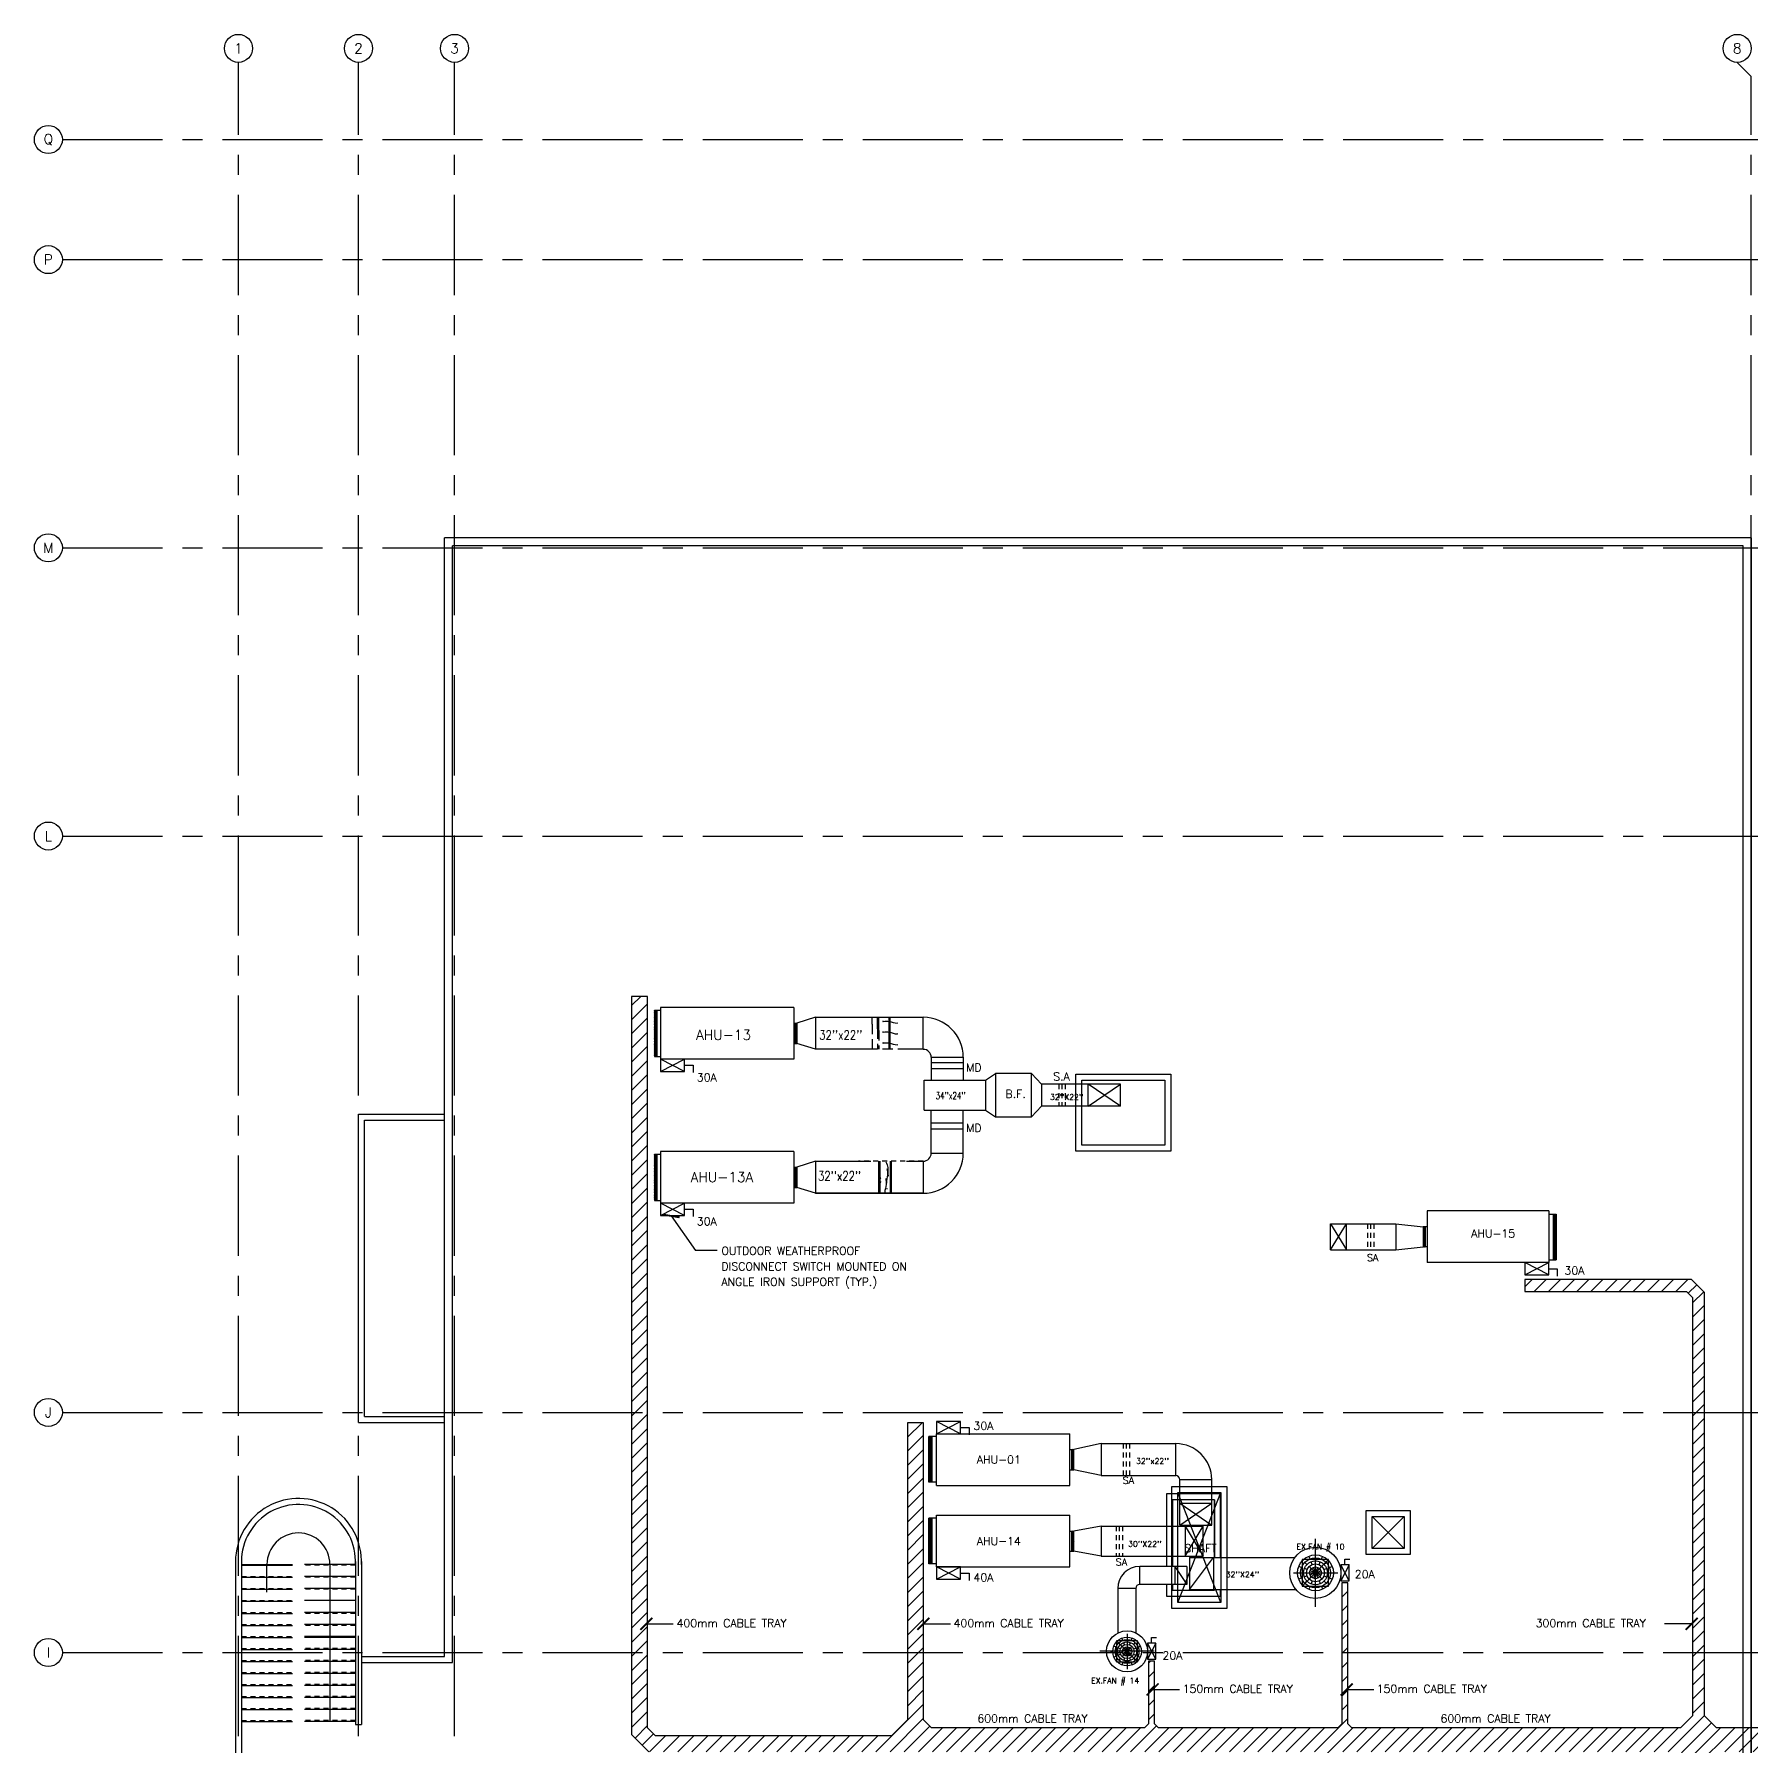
# Model space of a CAD drawing. Extents: x 88808.2 to 88901.9, y 39921.6 to 40000.1.
# Drawn here: x 88808.23 to 88851.14, y 39957.35 to 40000.13 of the extents above; entities that cross this region are included whole.
import ezdxf
from ezdxf.enums import TextEntityAlignment as Align

# ---------------------------------------------------------------- set-up
doc = ezdxf.new("R2010")
doc.units = 0
doc.header["$MEASUREMENT"] = 0
for name, pattern in [('CENTERX2', [4, 2.5, -0.5, 0.5, -0.5]), ('HIDDEN', [0.375, 0.25, -0.125]), ('HIDDEN2', [0.1875, 0.125, -0.0625])]:
    doc.linetypes.add(name, pattern=pattern)
doc.layers.get('0').update_dxf_attribs({"color": 9, "linetype": 'CONTINUOUS'})
for name, color, linetype in [('AX', 9, 'CONTINUOUS'), ('AX-CR', 7, 'CONTINUOUS'), ('AX-TXT', 6, 'CONTINUOUS'), ('AXES', 11, 'CENTERX2'), ('DOOR-NO', 11, 'CONTINUOUS'), ('DUCT', 11, 'CONTINUOUS'), ('E-HATCH', 11, 'CONTINUOUS'), ('E-SOCKETS', 4, 'CONTINUOUS'), ('E-TRAY', 2, 'CONTINUOUS'), ('EJ', 9, 'CONTINUOUS'), ('EXDUCT', 11, 'CONTINUOUS'), ('PROJ-L', 9, 'CONTINUOUS'), ('PSUPPLY', 11, 'HIDDEN'), ('RM-NAME', 2, 'CONTINUOUS'), ('ROOF', 9, 'CONTINUOUS'), ('ROOF1', 11, 'CONTINUOUS'), ('SAD', 11, 'CONTINUOUS'), ('SCD', 2, 'CONTINUOUS'), ('SHAFT', 9, 'CONTINUOUS'), ('SHAFTS', 9, 'CONTINUOUS'), ('STR', 9, 'CONTINUOUS'), ('TEXT-AC', 2, 'CONTINUOUS'), ('TEXTN', 2, 'CONTINUOUS'), ('WALL', 9, 'CONTINUOUS')]:
    doc.layers.add(name, color=color, linetype=linetype)
doc.styles.add('ROMANS', font='ROMANS.shx')
doc.styles.add('SIMPLEX', font='SIMPLEX.SHX', dxfattribs={"width": 0.75})
doc.styles.add('STYLE1', font='romanc.shx', dxfattribs={"height": 200})
doc.dimstyles.new('STANDARD in', dxfattribs={"dimtxt": 0.24, "dimasz": 0.1, "dimexe": 0.07, "dimexo": 0.07, "dimgap": 0.05, "dimtad": 1, "dimdec": 3, "dimzin": 0, "dimdsep": 46, "dimtxsty": 'ROMANS', "dimblk": 'ARCHTICK', "dimcen": 0.05, "dimdle": 0.05, "dimclrd": 4, "dimclre": 4, "dimclrt": 2, "dimadec": 0, "dimazin": 0, "dimtfac": 1, "dimtdec": 3, "dimtmove": 2, "dimatfit": 3, "dimldrblk": 'ARCHTICK', "dimfxl": 0, "dimtolj": 1, "dimtzin": 0, "dimarcsym": 0})

# ---------------------------------------------------------------- blocks, each defined once
blk = doc.blocks.new('AXL')
at = {"layer": 'AX-CR'}
blk.add_circle((-350, 0), 350, dxfattribs=at)
at = {"layer": 'AX-TXT', "style": 'ROMANS'}
blk.add_attdef('AX', text='', height=250, dxfattribs=at).set_placement((-350, 0), align=Align.MIDDLE)
blk = doc.blocks.new('AXU')
at = {"layer": 'AX-CR'}
blk.add_circle((0, 350), 350, dxfattribs=at)
at = {"layer": 'AX-TXT', "style": 'ROMANS'}
blk.add_attdef('AX', text='', height=250, dxfattribs=at).set_placement((0, 350), align=Align.MIDDLE)

msp = doc.modelspace()

# ---------------------------------------------------------------- hatches: boundary and pattern name
at = {"layer": 'DOOR-NO'}
h = msp.add_hatch(dxfattribs=at)
h.set_pattern_fill('ANSI37', color=256, scale=200, style=0)
h.set_pattern_definition([(45.0000004, (88458.732168, 39703.525415), (-0.0176776693, 0.0176776696), []), (134.9999996, (88458.732168, 39703.525415), (-0.0176776693, -0.0176776696), [])])
h.paths.add_polyline_path([(88823.722, 39974.593), (88823.787, 39974.593), (88823.787, 39975.748), (88823.722, 39975.748)])
h = msp.add_hatch(dxfattribs=at)
h.set_pattern_fill('ANSI37', color=256, scale=200, style=0)
h.set_pattern_definition([(45.0000004, (88458.732168, 39699.92919), (-0.0176776693, 0.0176776696), []), (134.9999996, (88458.732168, 39699.92919), (-0.0176776693, -0.0176776696), [])])
h.paths.add_polyline_path([(88823.722, 39970.996), (88823.787, 39970.996), (88823.787, 39972.151), (88823.722, 39972.151)])
h = msp.add_hatch(dxfattribs=at)
h.set_pattern_fill('ANSI37', color=11, scale=100, angle=180, style=0)
h.set_pattern_definition([(225, (88837.434751, 40129.506405), (0.0088388347, -0.0088388348), []), (315, (88837.434751, 40129.506405), (0.0088388347, 0.0088388348), [])])
h.paths.add_polyline_path([(88842.98, 39970.34), (88842.93, 39970.34), (88842.93, 39969.834), (88842.98, 39969.834)])
h = msp.add_hatch(dxfattribs=at)
h.set_pattern_fill('ANSI37', color=11, scale=100, style=0)
h.set_pattern_definition([(45, (88839.698329, 39805.101673), (-0.0088388347, 0.0088388348), []), (135, (88839.698329, 39805.101673), (-0.0088388347, -0.0088388348), [])])
h.paths.add_polyline_path([(88834.153, 39964.268), (88834.203, 39964.268), (88834.203, 39964.774), (88834.153, 39964.774)])
h = msp.add_hatch(dxfattribs=at)
h.set_pattern_fill('ANSI37', color=11, scale=100, style=0)
h.set_pattern_definition([(45, (88839.698329, 39803.064124), (-0.0088388347, 0.0088388348), []), (135, (88839.698329, 39803.064124), (-0.0088388347, -0.0088388348), [])])
h.paths.add_polyline_path([(88834.153, 39962.231), (88834.203, 39962.231), (88834.203, 39962.737), (88834.153, 39962.737)])
at = {"layer": 'DUCT', "linetype": 'Continuous'}
h = msp.add_hatch(dxfattribs=at)
h.set_pattern_fill('ANSI37', color=11, scale=100, style=0)
h.set_pattern_definition([(45.0000004, (88459.772168, 39703.525415), (-0.00883883467, 0.0088388348), []), (134.9999996, (88459.772168, 39703.525415), (-0.00883883467, -0.0088388348), [])])
h.paths.add_polyline_path([(88827.235, 39974.917), (88827.286, 39974.917), (88827.286, 39975.424), (88827.235, 39975.424)])
h = msp.add_hatch(dxfattribs=at)
h.set_pattern_fill('ANSI37', color=11, scale=100, style=0)
h.set_pattern_definition([(45.0000004, (88459.772168, 39699.92919), (-0.00883883467, 0.0088388348), []), (134.9999996, (88459.772168, 39699.92919), (-0.00883883467, -0.0088388348), [])])
h.paths.add_polyline_path([(88827.235, 39971.32), (88827.286, 39971.32), (88827.286, 39971.827), (88827.235, 39971.827)])
at = {"layer": 'E-HATCH', "linetype": 'Continuous'}
h = msp.add_hatch(dxfattribs=at)
h.set_pattern_fill('ANSI31', color=256, scale=2, style=0)
h.paths.add_polyline_path([(88858.336, 39957.819), (88858.236, 39957.919), (88858.236, 39959.45), (88857.636, 39959.45), (88857.636, 39958.019), (88857.436, 39957.819), (88856.679, 39957.819), (88856.479, 39958.019), (88856.479, 39959.45), (88855.879, 39959.45), (88855.879, 39958.019), (88855.679, 39957.819), (88850.265, 39957.819), (88849.965, 39958.119), (88849.965, 39968.695), (88849.639, 39969.02), (88845.47, 39969.02), (88845.47, 39968.72), (88849.515, 39968.72), (88849.665, 39968.57), (88849.665, 39958.119), (88849.365, 39957.819), (88841.154, 39957.819), (88841.054, 39957.919), (88841.054, 39961.442), (88840.904, 39961.442), (88840.904, 39957.919), (88840.804, 39957.819), (88836.322, 39957.819), (88836.222, 39957.919), (88836.222, 39959.481), (88836.072, 39959.481), (88836.072, 39957.919), (88835.972, 39957.819), (88830.65, 39957.819), (88830.45, 39958.019), (88830.45, 39965.443), (88830.05, 39965.443), (88830.05, 39958.019), (88829.65, 39957.619), (88823.752, 39957.619), (88823.552, 39957.819), (88823.552, 39976.092), (88823.152, 39976.092), (88823.152, 39957.653), (88823.586, 39957.219), (88840.348, 39957.219), (88840.448, 39957.119), (88840.448, 39953.904), (88840.348, 39953.804), (88834.402, 39953.804), (88834.215, 39953.617), (88834.215, 39951.091), (88834.365, 39951.091), (88834.365, 39953.554), (88834.465, 39953.654), (88837.912, 39953.654), (88838.012, 39953.554), (88838.012, 39952.531), (88838.162, 39952.531), (88838.162, 39953.554), (88838.262, 39953.654), (88840.348, 39953.654), (88840.448, 39953.554), (88840.448, 39952.652), (88840.598, 39952.652), (88840.598, 39957.119), (88840.698, 39957.219), (88849.365, 39957.219), (88849.665, 39956.919), (88849.665, 39952.025), (88849.515, 39951.875), (88847.476, 39951.875), (88847.476, 39951.575), (88849.515, 39951.575), (88849.665, 39951.425), (88849.665, 39945.591), (88849.465, 39945.391), (88845.811, 39945.391), (88845.661, 39945.541), (88845.661, 39946.755), (88845.361, 39946.755), (88845.361, 39945.541), (88845.111, 39945.291), (88831.664, 39945.291), (88831.514, 39945.441), (88831.514, 39946.734), (88831.214, 39946.734), (88831.214, 39945.316), (88831.539, 39944.991), (88849.63, 39944.991), (88850.065, 39945.425), (88850.065, 39956.919), (88850.365, 39957.219), (88862.173, 39957.219), (88862.173, 39957.819), (88859.36, 39957.819), (88859.16, 39958.019), (88859.16, 39959.45), (88858.56, 39959.45), (88858.56, 39957.919), (88858.46, 39957.819)])

# ---------------------------------------------------------------- linework, layer by layer
at = {"linetype": 'Continuous'}
msp.add_line((88816.255, 39957.9), (88816.405, 39957.9), dxfattribs=at)
at = {"layer": 'AXES'}
for p, q in [((88813.33, 39921.615), (88813.33, 39999.428)), ((88816.33, 39921.615), (88816.33, 39999.428)), ((88818.73, 39921.615), (88818.73, 39999.428)), ((88851.13, 39999.078), (88850.78, 39999.428)), ((88851.13, 39921.615), (88851.13, 39999.078)), ((88808.93, 39997.5), (88876.97, 39997.5)), ((88808.93, 39994.5), (88876.97, 39994.5)), ((88808.93, 39987.3), (88876.97, 39987.3)), ((88808.93, 39980.1), (88876.97, 39980.1)), ((88808.93, 39965.7), (88876.97, 39965.7)), ((88808.93, 39959.7), (88876.97, 39959.7))]:
    msp.add_line(p, q, dxfattribs=at)
at = {"layer": 'DOOR-NO'}
for p, q in [((88827.205, 39975.815), (88823.875, 39975.815)), ((88823.875, 39975.815), (88823.875, 39974.525)), ((88823.875, 39975.815), (88823.875, 39974.525)), ((88827.205, 39975.815), (88827.205, 39974.525)), ((88823.722, 39975.748), (88823.875, 39975.748)), ((88823.722, 39975.748), (88823.722, 39974.593)), ((88823.787, 39975.748), (88823.787, 39974.593)), ((88823.722, 39974.593), (88823.875, 39974.593)), ((88827.205, 39974.525), (88823.875, 39974.525)), ((88823.722, 39972.151), (88823.875, 39972.151)), ((88823.722, 39972.151), (88823.722, 39970.996)), ((88823.787, 39972.151), (88823.787, 39970.996)), ((88827.205, 39972.219), (88823.875, 39972.219)), ((88823.875, 39972.219), (88823.875, 39970.929)), ((88823.875, 39972.219), (88823.875, 39970.929)), ((88827.205, 39972.219), (88827.205, 39970.929)), ((88823.722, 39970.996), (88823.875, 39970.996)), ((88827.205, 39970.929), (88823.875, 39970.929)), ((88846.07, 39970.732), (88843.03, 39970.732)), ((88843.03, 39970.732), (88843.03, 39969.442)), ((88846.07, 39970.732), (88846.07, 39969.442)), ((88846.07, 39970.732), (88846.07, 39969.442)), ((88846.07, 39970.654), (88846.259, 39970.654)), ((88846.182, 39970.654), (88846.182, 39969.511)), ((88846.214, 39970.654), (88846.214, 39969.511)), ((88846.232, 39970.654), (88846.232, 39969.511)), ((88846.259, 39970.654), (88846.259, 39969.511)), ((88846.07, 39969.442), (88843.03, 39969.442)), ((88846.07, 39969.511), (88846.259, 39969.511)), ((88830.773, 39965.097), (88830.584, 39965.097)), ((88830.584, 39963.955), (88830.584, 39965.097)), ((88830.611, 39963.955), (88830.611, 39965.088)), ((88830.629, 39963.955), (88830.629, 39965.097)), ((88830.661, 39963.955), (88830.661, 39965.097)), ((88830.773, 39965.166), (88834.103, 39965.166)), ((88830.773, 39963.876), (88830.773, 39965.166)), ((88834.103, 39963.876), (88834.103, 39965.166)), ((88830.773, 39963.955), (88830.584, 39963.955)), ((88830.773, 39963.876), (88834.103, 39963.876)), ((88830.773, 39963.06), (88830.584, 39963.06)), ((88830.584, 39961.917), (88830.584, 39963.06)), ((88830.611, 39961.908), (88830.611, 39963.051)), ((88830.629, 39961.917), (88830.629, 39963.06)), ((88830.661, 39961.917), (88830.661, 39963.06)), ((88830.773, 39961.839), (88830.773, 39963.129)), ((88830.773, 39963.129), (88834.103, 39963.129)), ((88834.103, 39961.839), (88834.103, 39963.129)), ((88830.773, 39961.917), (88830.584, 39961.917)), ((88830.773, 39961.839), (88834.103, 39961.839))]:
    msp.add_line(p, q, dxfattribs=at)
at = {"layer": 'DOOR-NO', "color": 3}
for p, q in [((88843.03, 39970.34), (88842.93, 39970.34)), ((88842.93, 39970.34), (88842.93, 39969.834)), ((88842.98, 39970.34), (88842.98, 39969.834)), ((88843.03, 39969.834), (88842.93, 39969.834)), ((88834.103, 39964.774), (88834.203, 39964.774)), ((88834.153, 39964.268), (88834.153, 39964.774)), ((88834.203, 39964.268), (88834.203, 39964.774)), ((88834.103, 39964.268), (88834.203, 39964.268)), ((88834.103, 39962.737), (88834.203, 39962.737)), ((88834.153, 39962.231), (88834.153, 39962.737)), ((88834.203, 39962.231), (88834.203, 39962.737)), ((88834.103, 39962.231), (88834.203, 39962.231))]:
    msp.add_line(p, q, dxfattribs=at)
at = {"layer": 'DUCT', "color": 3, "linetype": 'Continuous'}
for p, q in [((88827.205, 39975.424), (88827.286, 39975.424)), ((88827.235, 39975.424), (88827.235, 39974.917)), ((88827.286, 39975.424), (88827.286, 39974.917)), ((88827.205, 39974.917), (88827.286, 39974.917)), ((88827.205, 39971.827), (88827.286, 39971.827)), ((88827.235, 39971.827), (88827.235, 39971.32)), ((88827.286, 39971.827), (88827.286, 39971.32)), ((88827.205, 39971.32), (88827.286, 39971.32))]:
    msp.add_line(p, q, dxfattribs=at)
at = {"layer": 'DUCT'}
for p, q in [((88827.752, 39975.571), (88830.441, 39975.571)), ((88827.752, 39975.571), (88827.752, 39974.771)), ((88829.165, 39975.401), (88829.165, 39975.571)), ((88829.298, 39975.284), (88829.298, 39975.571)), ((88829.332, 39975.245), (88829.332, 39975.571)), ((88829.59, 39974.771), (88829.59, 39975.571)), ((88829.617, 39974.771), (88829.617, 39975.571)), ((88830.441, 39974.771), (88830.441, 39975.571)), ((88827.752, 39974.771), (88827.286, 39974.917)), ((88829.158, 39974.771), (88827.752, 39974.771)), ((88830.441, 39974.771), (88830.052, 39974.771)), ((88830.641, 39974.571), (88831.441, 39974.571)), ((88831.441, 39974.431), (88830.641, 39974.431)), ((88831.441, 39974.281), (88830.641, 39974.281)), ((88832, 39974), (88832.244, 39974.168)), ((88832.244, 39974.168), (88832.244, 39973.082)), ((88833.394, 39973.9), (88833.15, 39974.168)), ((88833.15, 39973.082), (88833.15, 39974.168)), ((88830.464, 39974), (88832, 39974)), ((88830.464, 39973.25), (88830.464, 39974)), ((88834.566, 39973.9), (88833.394, 39973.9)), ((88834.566, 39973.35), (88835.366, 39973.9)), ((88835.366, 39973.35), (88834.566, 39973.9)), ((88834.566, 39973.35), (88834.566, 39973.9)), ((88835.366, 39973.9), (88834.566, 39973.9)), ((88835.366, 39973.35), (88835.366, 39973.9)), ((88830.464, 39973.25), (88832, 39973.25)), ((88832, 39973.25), (88832.244, 39973.082)), ((88833.15, 39973.082), (88833.394, 39973.35)), ((88834.566, 39973.35), (88833.394, 39973.35)), ((88835.366, 39973.35), (88834.566, 39973.35)), ((88831.441, 39972.924), (88830.641, 39972.924)), ((88832.244, 39973.082), (88833.15, 39973.082)), ((88831.441, 39972.774), (88830.641, 39972.774)), ((88827.752, 39971.975), (88829.129, 39971.975)), ((88827.752, 39971.975), (88829.129, 39971.975)), ((88827.752, 39971.975), (88827.752, 39971.175)), ((88829.33, 39971.175), (88829.33, 39971.975)), ((88829.364, 39971.175), (88829.364, 39971.975)), ((88829.622, 39971.175), (88829.622, 39971.975)), ((88829.649, 39971.175), (88829.649, 39971.975)), ((88830.023, 39971.975), (88830.441, 39971.975)), ((88830.023, 39971.975), (88830.441, 39971.975)), ((88830.641, 39972.175), (88831.441, 39972.175)), ((88827.752, 39971.175), (88827.286, 39971.32)), ((88827.752, 39971.175), (88830.441, 39971.175)), ((88830.441, 39971.175), (88827.752, 39971.175)), ((88842.249, 39970.412), (88842.93, 39970.34)), ((88842.249, 39970.412), (88842.249, 39969.762)), ((88842.249, 39969.762), (88842.93, 39969.834)), ((88834.884, 39964.921), (88834.203, 39964.774)), ((88834.884, 39964.921), (88834.884, 39964.121)), ((88836.75, 39964.121), (88836.75, 39964.921)), ((88834.884, 39964.121), (88834.203, 39964.268)), ((88836.85, 39964.021), (88837.65, 39964.021)), ((88836.85, 39963.429), (88837.65, 39963.429)), ((88834.884, 39962.859), (88834.203, 39962.737)), ((88834.884, 39962.859), (88837.438, 39962.859)), ((88834.884, 39962.859), (88834.884, 39962.109)), ((88836.85, 39962.879), (88837.65, 39962.879)), ((88836.988, 39962.859), (88837.438, 39962.109)), ((88836.988, 39962.109), (88837.438, 39962.859)), ((88834.884, 39962.109), (88834.203, 39962.237)), ((88834.884, 39962.109), (88837.438, 39962.109)), ((88835.85, 39961.402), (88835.85, 39961.852)), ((88837.09, 39961.277), (88837.69, 39962.077)), ((88835.75, 39961.302), (88835.3, 39961.302)), ((88835.3, 39961.302), (88835.3, 39960.186)), ((88835.75, 39961.302), (88835.75, 39960.194))]:
    msp.add_line(p, q, dxfattribs=at)
at = {"layer": 'DUCT', "linetype": 'HIDDEN'}
for p, q in [((88829.165, 39975.401), (88829.165, 39974.771)), ((88829.298, 39975.284), (88829.298, 39974.771)), ((88829.332, 39975.245), (88829.332, 39974.771)), ((88830.052, 39974.771), (88829.158, 39974.771))]:
    msp.add_line(p, q, dxfattribs=at)
at = {"layer": 'DUCT', "linetype": 'HIDDEN2'}
msp.add_line((88830.441, 39971.975), (88828.821, 39971.975), dxfattribs=at)
at = {"layer": 'DUCT', "linetype": 'Continuous'}
msp.add_line((88830.441, 39971.975), (88830.441, 39971.175), dxfattribs=at)
at = {"layer": 'DUCT', "linetype": 'ByBlock'}
for p, q in [((88840.617, 39970.412), (88842.249, 39970.412)), ((88840.617, 39969.762), (88840.617, 39970.412)), ((88841.017, 39969.762), (88841.017, 39970.412)), ((88840.617, 39969.762), (88842.249, 39969.762))]:
    msp.add_line(p, q, dxfattribs=at)
at = {"layer": 'DUCT', "color": 2, "linetype": 'ByBlock'}
msp.add_line((88840.617, 39969.762), (88841.017, 39970.412), dxfattribs=at)
at = {"layer": 'DUCT', "color": 2}
msp.add_line((88840.617, 39970.412), (88841.017, 39969.762), dxfattribs=at)
at = {"layer": 'DUCT', "color": 11}
for p, q in [((88840.237, 39962.545), (88840.237, 39960.843)), ((88840.106, 39962.039), (88840.078, 39962.108)), ((88840.391, 39962.034), (88840.421, 39962.102)), ((88839.69, 39961.692), (88840.799, 39961.692)), ((88839.895, 39961.826), (88839.825, 39961.853)), ((88840.567, 39962.022), (88839.907, 39961.362)), ((88840.567, 39962.022), (88839.907, 39962.022)), ((88839.907, 39962.022), (88839.907, 39961.362)), ((88840.035, 39961.773), (88839.965, 39961.799)), ((88840.029, 39961.9), (88839.975, 39961.952)), ((88840.242, 39961.694), (88840.083, 39961.847)), ((88840.242, 39961.694), (88840.083, 39961.541)), ((88840.242, 39961.694), (88840.106, 39961.746)), ((88840.242, 39961.694), (88840.106, 39961.642)), ((88840.161, 39961.899), (88840.134, 39961.969)), ((88840.242, 39961.694), (88840.189, 39961.829)), ((88840.242, 39961.694), (88840.189, 39961.559)), ((88840.241, 39961.694), (88840.4, 39961.847)), ((88840.241, 39961.694), (88840.378, 39961.746)), ((88840.241, 39961.694), (88840.378, 39961.642)), ((88840.241, 39961.694), (88840.4, 39961.541)), ((88840.242, 39962.064), (88840.242, 39961.989)), ((88840.242, 39961.694), (88840.301, 39961.827)), ((88840.242, 39961.694), (88840.301, 39961.561)), ((88840.331, 39961.896), (88840.361, 39961.965)), ((88840.448, 39961.773), (88840.518, 39961.799)), ((88840.454, 39961.9), (88840.508, 39961.952)), ((88840.567, 39961.362), (88840.567, 39962.022)), ((88840.588, 39961.826), (88840.658, 39961.853)), ((88839.895, 39961.563), (88839.825, 39961.536)), ((88839.907, 39961.362), (88840.567, 39961.362)), ((88840.035, 39961.616), (88839.965, 39961.589)), ((88840.029, 39961.489), (88839.975, 39961.437)), ((88840.106, 39961.35), (88840.078, 39961.28)), ((88840.161, 39961.49), (88840.134, 39961.42)), ((88840.242, 39961.324), (88840.242, 39961.399)), ((88840.242, 39961.179), (88840.242, 39961.249)), ((88840.331, 39961.492), (88840.361, 39961.424)), ((88840.391, 39961.355), (88840.421, 39961.286)), ((88840.448, 39961.616), (88840.518, 39961.589)), ((88840.454, 39961.489), (88840.508, 39961.437)), ((88840.588, 39961.563), (88840.658, 39961.536)), ((88835.269, 39959.995), (88835.269, 39959.467)), ((88835.797, 39959.995), (88835.269, 39959.995)), ((88835.797, 39959.467), (88835.269, 39959.995)), ((88835.37, 39959.897), (88835.328, 39959.94)), ((88835.429, 39960.004), (88835.407, 39960.06)), ((88835.471, 39959.892), (88835.45, 39959.948)), ((88835.533, 39960.168), (88835.533, 39959.282)), ((88835.597, 39959.892), (88835.618, 39959.948)), ((88835.64, 39960.004), (88835.661, 39960.06)), ((88835.698, 39959.897), (88835.74, 39959.94)), ((88835.797, 39959.467), (88835.797, 39959.995)), ((88836.215, 39959.731), (88834.853, 39959.731)), ((88835.122, 39959.727), (88835.178, 39959.727)), ((88835.259, 39959.836), (88835.203, 39959.858)), ((88835.263, 39959.608), (88835.208, 39959.584)), ((88835.238, 39959.727), (88835.298, 39959.727)), ((88835.37, 39959.791), (88835.315, 39959.814)), ((88835.373, 39959.656), (88835.318, 39959.632)), ((88835.37, 39959.558), (88835.328, 39959.514)), ((88835.534, 39959.727), (88835.412, 39959.854)), ((88835.534, 39959.728), (88835.412, 39959.601)), ((88835.534, 39959.727), (88835.426, 39959.769)), ((88835.534, 39959.727), (88835.428, 39959.68)), ((88835.471, 39959.562), (88835.45, 39959.506)), ((88835.534, 39959.727), (88835.493, 39959.836)), ((88835.534, 39959.728), (88835.493, 39959.618)), ((88835.534, 39959.727), (88835.657, 39959.854)), ((88835.534, 39959.727), (88835.576, 39959.836)), ((88835.534, 39959.727), (88835.642, 39959.769)), ((88835.534, 39959.728), (88835.576, 39959.618)), ((88835.534, 39959.728), (88835.657, 39959.601)), ((88835.534, 39959.727), (88835.641, 39959.68)), ((88835.597, 39959.562), (88835.618, 39959.506)), ((88835.696, 39959.656), (88835.751, 39959.632)), ((88835.698, 39959.791), (88835.754, 39959.814)), ((88835.698, 39959.558), (88835.74, 39959.514)), ((88835.83, 39959.727), (88835.77, 39959.727)), ((88835.806, 39959.608), (88835.861, 39959.584)), ((88835.809, 39959.836), (88835.865, 39959.858)), ((88835.269, 39959.467), (88835.797, 39959.467)), ((88835.429, 39959.45), (88835.407, 39959.394)), ((88835.64, 39959.45), (88835.661, 39959.394))]:
    msp.add_line(p, q, dxfattribs=at)
at = {"layer": 'DUCT'}
for centre, major_axis, start_param, end_param in [((88829.437, 39975.467), (0.00332, 0.00332), 5.497787, 8.63938), ((88829.437, 39975.467), (0.00332, 0.00332), 2.356194, 5.497787), ((88829.794, 39975.423), (0.00166, 0.00166), 5.497787, 8.63938), ((88829.794, 39975.423), (-0.00166, 0.00166), 0.785398, 3.926991), ((88830.441, 39974.571), (0.707, 0.707), 5.497787, 7.068583), ((88829.437, 39975.2), (0.00332, 0.00332), 5.497787, 8.63938), ((88829.437, 39975.2), (0.00332, 0.00332), 2.356194, 5.497787), ((88829.794, 39975.156), (0.00166, 0.00166), 5.497787, 8.63938), ((88829.794, 39975.156), (-0.00166, 0.00166), 0.785398, 3.926991), ((88829.437, 39974.929), (0.00332, 0.00332), 5.497787, 8.63938), ((88829.437, 39974.929), (0.00332, 0.00332), 2.356194, 5.497787), ((88829.794, 39974.885), (0.00166, 0.00166), 5.497787, 8.63938), ((88829.794, 39974.885), (-0.00166, 0.00166), 0.785398, 3.926991), ((88830.441, 39974.571), (0.141, 0.141), 5.497787, 7.068583), ((88830.441, 39972.175), (-0.141, 0.141), 2.356194, 3.926991), ((88829.373, 39971.55), (0.00332, 0.00332), 0.851867, 3.99346), ((88829.373, 39971.55), (-0.00332, 0.00332), 2.422664, 5.564256), ((88829.568, 39971.609), (0.00166, 0.00166), 1.079047, 4.220639), ((88829.568, 39971.609), (0.00166, 0.00166), 4.220639, 7.362232), ((88829.353, 39971.191), (0.00166, 0.00166), 0.851867, 3.99346), ((88829.353, 39971.191), (0.00166, 0.00166), 3.99346, 7.135053), ((88829.378, 39971.46), (0.00332, 0.00332), 1.079047, 4.220639), ((88829.378, 39971.46), (-0.00332, 0.00332), 2.649843, 5.791436), ((88829.525, 39971.431), (-0.00166, 0.00166), -0.679745, 2.461847), ((88829.525, 39971.431), (-0.00166, 0.00166), 2.461847, 5.60344), ((88829.532, 39971.287), (-0.00332, 0.00332), -0.679745, 2.461847), ((88829.532, 39971.287), (0.00332, 0.00332), 4.032644, 7.174236), ((88836.75, 39964.021), (0.636, 0.636), 5.497787, 7.068583), ((88836.75, 39964.021), (0.0707, 0.0707), 5.497787, 7.068583), ((88840.237, 39961.692), (0.452, 0.452), 5.497787, 11.780972), ((88835.85, 39961.302), (0.389, 0.389), 0.785398, 2.356194), ((88835.85, 39961.302), (0.0707, 0.0707), 0.785398, 2.356194), ((88835.533, 39959.731), (-0.362, 0.362), 3.926991, 10.210176)]:
    msp.add_ellipse(centre, major_axis=major_axis, ratio=1, start_param=start_param, end_param=end_param, dxfattribs=at)
at = {"layer": 'DUCT', "linetype": 'Continuous'}
msp.add_ellipse((88830.441, 39972.175), major_axis=(-0.707, 0.707), ratio=1, start_param=2.356194, end_param=3.926991, dxfattribs=at)
at = {"layer": 'DUCT', "color": 11}
for centre, major_axis, start_param, end_param in [((88840.242, 39961.692), (0.316, 0.316), 5.497787, 11.780972), ((88840.242, 39961.692), (0.263, 0.263), 5.497787, 11.780972), ((88840.242, 39961.692), (0.21, 0.21), 5.497787, 11.780972), ((88840.242, 39961.692), (-0.157, 0.157), 3.926991, 10.210176), ((88840.242, 39961.692), (-0.104, 0.104), 3.926991, 10.210176), ((88835.533, 39959.727), (-0.253, 0.253), 3.926991, 10.210176), ((88835.533, 39959.727), (-0.211, 0.211), 3.926991, 10.210176), ((88835.533, 39959.727), (-0.168, 0.168), 3.926991, 10.210176), ((88835.533, 39959.727), (-0.126, 0.126), 3.926991, 10.210176), ((88835.533, 39959.727), (-0.0832, 0.0832), 3.926991, 10.210176)]:
    msp.add_ellipse(centre, major_axis=major_axis, ratio=1, start_param=start_param, end_param=end_param, dxfattribs=at)
at = {"layer": 'DUCT'}
for points in [[(88829.442, 39975.469), (88829.493, 39975.473), (88829.612, 39975.483), (88829.725, 39975.423), (88829.795, 39975.423), (88829.796, 39975.423)], [(88829.442, 39975.202), (88829.493, 39975.206), (88829.612, 39975.216), (88829.725, 39975.156), (88829.795, 39975.156), (88829.796, 39975.156)], [(88829.442, 39974.931), (88829.493, 39974.935), (88829.612, 39974.944), (88829.725, 39974.885), (88829.795, 39974.885), (88829.796, 39974.885)], [(88829.51, 39971.96), (88829.529, 39971.912), (88829.573, 39971.801), (88829.548, 39971.675), (88829.568, 39971.608), (88829.569, 39971.607)], [(88829.504, 39971.545), (88829.511, 39971.495), (88829.529, 39971.376), (88829.477, 39971.26), (88829.482, 39971.19), (88829.482, 39971.189)], [(88829.533, 39971.786), (88829.543, 39971.736), (88829.565, 39971.618), (88829.518, 39971.499), (88829.525, 39971.43), (88829.525, 39971.429)]]:
    msp.add_open_spline(points, degree=3, knots=[0, 0, 0, 0, 150.908666, 355.162477, 359.861695, 359.861695, 359.861695, 359.861695], dxfattribs=at)
at = {"layer": 'E-SOCKETS'}
for p, q in [((88824.475, 39974.371), (88824.689, 39974.371)), ((88824.689, 39974.371), (88824.689, 39974.19)), ((88824.475, 39970.774), (88824.689, 39970.774)), ((88824.689, 39970.774), (88824.689, 39970.593)), ((88846.07, 39969.287), (88846.284, 39969.287)), ((88846.284, 39969.287), (88846.284, 39969.106)), ((88831.373, 39965.321), (88831.587, 39965.321)), ((88831.587, 39965.321), (88831.587, 39965.14)), ((88831.373, 39961.684), (88831.587, 39961.684)), ((88831.587, 39961.684), (88831.587, 39961.503)), ((88840.979, 39961.892), (88840.979, 39962.035)), ((88840.979, 39962.035), (88841.1, 39962.035)), ((88836.147, 39960.074), (88836.268, 39960.074)), ((88836.147, 39959.931), (88836.147, 39960.074))]:
    msp.add_line(p, q, dxfattribs=at)
for points in [[(88823.875, 39974.525), (88823.875, 39974.216), (88824.475, 39974.216), (88824.475, 39974.216)], [(88823.875, 39974.525), (88823.875, 39974.216), (88824.475, 39974.216), (88824.475, 39974.525)], [(88823.875, 39974.525), (88823.875, 39974.216), (88824.475, 39974.525), (88824.475, 39974.525)], [(88823.875, 39970.929), (88823.875, 39970.62), (88824.475, 39970.929), (88824.475, 39970.929)], [(88823.875, 39970.929), (88823.875, 39970.62), (88824.475, 39970.62), (88824.475, 39970.929)], [(88823.875, 39970.929), (88823.875, 39970.62), (88824.475, 39970.62), (88824.475, 39970.62)], [(88845.47, 39969.442), (88845.47, 39969.133), (88846.07, 39969.442), (88846.07, 39969.442)], [(88845.47, 39969.442), (88845.47, 39969.133), (88846.07, 39969.133), (88846.07, 39969.442)], [(88845.47, 39969.442), (88845.47, 39969.133), (88846.07, 39969.133), (88846.07, 39969.133)], [(88830.773, 39965.475), (88830.773, 39965.166), (88831.373, 39965.475), (88831.373, 39965.475)], [(88830.773, 39965.475), (88830.773, 39965.166), (88831.373, 39965.166), (88831.373, 39965.475)], [(88830.773, 39965.475), (88830.773, 39965.166), (88831.373, 39965.166), (88831.373, 39965.166)], [(88830.773, 39961.839), (88830.773, 39961.53), (88831.373, 39961.839), (88831.373, 39961.839)], [(88830.773, 39961.839), (88830.773, 39961.53), (88831.373, 39961.53), (88831.373, 39961.839)], [(88830.773, 39961.839), (88830.773, 39961.53), (88831.373, 39961.53), (88831.373, 39961.53)], [(88840.876, 39961.492), (88841.082, 39961.492), (88840.876, 39961.892), (88840.876, 39961.892)], [(88840.876, 39961.492), (88841.082, 39961.492), (88841.082, 39961.892), (88840.876, 39961.892)], [(88840.876, 39961.492), (88841.082, 39961.492), (88841.082, 39961.892), (88841.082, 39961.892)], [(88836.044, 39959.531), (88836.25, 39959.531), (88836.25, 39959.931), (88836.25, 39959.931)], [(88836.044, 39959.531), (88836.25, 39959.531), (88836.25, 39959.931), (88836.044, 39959.931)], [(88836.044, 39959.531), (88836.25, 39959.531), (88836.044, 39959.931), (88836.044, 39959.931)]]:
    msp.add_lwpolyline(points, close=True, dxfattribs=at)
at = {"layer": 'E-TRAY', "color": 4}
msp.add_line((88825.289, 39969.749), (88824.749, 39969.749), dxfattribs=at)
msp.add_lwpolyline([(88855.679, 39957.819), (88850.265, 39957.819), (88849.965, 39958.119), (88849.965, 39968.695), (88849.639, 39969.02), (88845.47, 39969.02), (88845.47, 39968.72), (88849.515, 39968.72), (88849.665, 39968.57), (88849.665, 39958.119), (88849.365, 39957.819), (88841.154, 39957.819), (88841.054, 39957.919), (88841.054, 39961.442), (88840.904, 39961.442), (88840.904, 39957.919), (88840.804, 39957.819), (88836.322, 39957.819), (88836.222, 39957.919), (88836.222, 39959.481), (88836.072, 39959.481), (88836.072, 39957.919), (88835.972, 39957.819), (88830.65, 39957.819), (88830.45, 39958.019), (88830.45, 39965.443), (88830.05, 39965.443), (88830.05, 39958.019), (88829.65, 39957.619), (88823.752, 39957.619), (88823.552, 39957.819), (88823.552, 39976.092), (88823.152, 39976.092), (88823.152, 39957.653), (88823.586, 39957.219)], dxfattribs=at)
at = {"layer": 'EJ'}
msp.add_line((88851.13, 39928.23), (88851.13, 39987.55), dxfattribs=at)
at = {"layer": 'EJ', "color": 8}
msp.add_line((88851.13, 39977.5), (88851.13, 39959.45), dxfattribs=at)
at = {"layer": 'EXDUCT', "linetype": 'ByBlock'}
for p, q in [((88837.026, 39961.852), (88835.85, 39961.852)), ((88836.726, 39961.852), (88837.026, 39961.402)), ((88836.726, 39961.852), (88836.726, 39961.402)), ((88837.026, 39961.852), (88837.026, 39961.402)), ((88837.09, 39962.077), (88837.09, 39961.277)), ((88837.09, 39962.077), (88839.727, 39962.077)), ((88837.69, 39962.077), (88837.69, 39961.277)), ((88837.026, 39961.402), (88835.85, 39961.402)), ((88837.09, 39961.277), (88839.751, 39961.277))]:
    msp.add_line(p, q, dxfattribs=at)
at = {"layer": 'PROJ-L'}
for p, q in [((88816.33, 39965.451), (88816.33, 39973.15)), ((88816.33, 39973.15), (88818.48, 39973.15)), ((88816.48, 39965.601), (88816.48, 39973)), ((88816.48, 39973), (88818.48, 39973)), ((88816.48, 39965.601), (88818.48, 39965.601)), ((88816.33, 39965.451), (88818.48, 39965.451))]:
    msp.add_line(p, q, dxfattribs=at)
at = {"layer": 'PSUPPLY', "linetype": 'Continuous'}
for p, q in [((88834.884, 39964.921), (88836.75, 39964.921)), ((88834.884, 39964.121), (88836.75, 39964.121))]:
    msp.add_line(p, q, dxfattribs=at)
at = {"layer": 'PSUPPLY', "color": 3, "linetype": 'Continuous'}
for p, q in [((88836.988, 39962.859), (88836.988, 39962.109)), ((88837.438, 39962.109), (88837.438, 39962.859))]:
    msp.add_line(p, q, dxfattribs=at)
at = {"layer": 'ROOF', "color": 0, "linetype": 'Continuous'}
for p, q in [((88818.48, 39959.6), (88818.48, 39987.55)), ((88818.68, 39959.45), (88818.68, 39987.35))]:
    msp.add_line(p, q, dxfattribs=at)
at = {"layer": 'ROOF'}
for p, q in [((88851.13, 39987.55), (88818.48, 39987.55)), ((88851.13, 39987.55), (88851.13, 39928.23)), ((88850.93, 39987.35), (88818.68, 39987.35)), ((88850.93, 39928.43), (88850.93, 39987.35)), ((88816.405, 39959.6), (88818.48, 39959.6)), ((88816.405, 39959.45), (88818.68, 39959.45))]:
    msp.add_line(p, q, dxfattribs=at)
at = {"layer": 'ROOF1'}
for p, q in [((88837.865, 39963.662), (88836.515, 39963.662)), ((88836.515, 39963.662), (88836.515, 39961.852)), ((88837.715, 39963.512), (88836.665, 39963.512)), ((88836.665, 39963.512), (88836.665, 39961.852)), ((88837.715, 39962.077), (88837.715, 39963.512)), ((88837.865, 39962.077), (88837.865, 39963.662)), ((88836.515, 39961.402), (88836.515, 39961.112)), ((88836.665, 39961.402), (88836.665, 39961.262)), ((88836.665, 39961.262), (88837.715, 39961.262)), ((88837.715, 39961.262), (88837.715, 39961.277)), ((88837.865, 39961.112), (88837.865, 39961.277)), ((88836.515, 39961.112), (88837.865, 39961.112))]:
    msp.add_line(p, q, dxfattribs=at)
at = {"layer": 'SAD', "linetype": 'Continuous', "ltscale": 100}
for p, q in [((88827.752, 39975.571), (88827.286, 39975.424)), ((88827.752, 39971.975), (88827.286, 39971.827))]:
    msp.add_line(p, q, dxfattribs=at)
at = {"layer": 'SAD'}
for p, q in [((88830.641, 39974.571), (88830.641, 39974)), ((88831.441, 39974.571), (88831.441, 39974)), ((88833.15, 39974.168), (88832.244, 39974.168)), ((88832, 39974), (88832, 39973.25)), ((88833.394, 39973.9), (88833.394, 39973.35)), ((88830.641, 39972.175), (88830.641, 39973.25)), ((88831.441, 39972.175), (88831.441, 39973.25)), ((88836.85, 39962.879), (88836.85, 39964.021)), ((88837.65, 39962.879), (88837.65, 39964.021))]:
    msp.add_line(p, q, dxfattribs=at)
at = {"layer": 'SAD', "color": 2, "linetype": 'HIDDEN2'}
for p, q in [((88833.828, 39973.9), (88833.828, 39973.35)), ((88833.905, 39973.9), (88833.905, 39973.35)), ((88833.988, 39973.9), (88833.988, 39973.35)), ((88841.54, 39970.412), (88841.54, 39969.762)), ((88841.617, 39970.412), (88841.617, 39969.762)), ((88841.7, 39970.412), (88841.7, 39969.762)), ((88835.436, 39964.921), (88835.436, 39964.121)), ((88835.514, 39964.921), (88835.514, 39964.121)), ((88835.597, 39964.921), (88835.597, 39964.121)), ((88835.263, 39962.859), (88835.263, 39962.109)), ((88835.34, 39962.859), (88835.34, 39962.109)), ((88835.423, 39962.859), (88835.423, 39962.109))]:
    msp.add_line(p, q, dxfattribs=at)
at = {"layer": 'SAD', "color": 2}
for p, q in [((88836.85, 39963.429), (88837.65, 39962.879)), ((88836.85, 39962.879), (88837.65, 39963.429))]:
    msp.add_line(p, q, dxfattribs=at)
at = {"layer": 'SHAFTS', "color": 7}
for p, q in [((88834.255, 39972.225), (88834.255, 39974.15)), ((88834.255, 39974.15), (88836.63, 39974.15)), ((88836.63, 39974.15), (88836.63, 39972.743)), ((88836.63, 39972.743), (88836.63, 39972.225)), ((88836.63, 39972.225), (88834.255, 39972.225))]:
    msp.add_line(p, q, dxfattribs=at)
at = {"layer": 'SHAFTS', "linetype": 'Continuous'}
for p, q in [((88836.805, 39960.95), (88837.88, 39963.7)), ((88837.88, 39960.95), (88836.805, 39963.7))]:
    msp.add_line(p, q, dxfattribs=at)
at = {"layer": 'SHAFTS', "color": 97, "linetype": 'Continuous'}
for p, q in [((88836.805, 39960.95), (88837.88, 39963.7)), ((88837.88, 39960.95), (88836.805, 39963.7)), ((88841.655, 39963.1), (88842.455, 39962.3)), ((88842.455, 39963.1), (88841.655, 39962.3))]:
    msp.add_line(p, q, dxfattribs=at)
at = {"layer": 'SHAFTS', "color": 7}
for points in [[(88834.405, 39974), (88836.48, 39974), (88836.48, 39972.375), (88834.405, 39972.375)], [(88836.655, 39963.85), (88838.03, 39963.85), (88838.03, 39960.8), (88836.655, 39960.8)], [(88836.805, 39963.7), (88837.88, 39963.7), (88837.88, 39960.95), (88836.805, 39960.95)], [(88841.505, 39963.25), (88842.605, 39963.25), (88842.605, 39962.15), (88841.505, 39962.15)], [(88841.655, 39963.1), (88842.455, 39963.1), (88842.455, 39962.3), (88841.655, 39962.3)]]:
    msp.add_lwpolyline(points, close=True, dxfattribs=at)
at = {"layer": 'STR'}
for p, q in [((88813.405, 39961.9), (88814.68, 39961.9)), ((88813.405, 39961.88), (88814.68, 39961.88)), ((88814.043, 39961.207), (88814.043, 39961.902)), ((88816.255, 39961.9), (88814.98, 39961.9)), ((88815.618, 39957.98), (88815.618, 39961.902)), ((88813.405, 39961.58), (88814.68, 39961.58)), ((88813.405, 39961.28), (88814.68, 39961.28)), ((88816.255, 39961.6), (88814.98, 39961.6)), ((88816.255, 39961.3), (88814.98, 39961.3)), ((88813.405, 39960.98), (88814.68, 39960.98)), ((88816.255, 39961), (88814.98, 39961)), ((88813.405, 39960.68), (88814.68, 39960.68)), ((88813.405, 39960.38), (88814.68, 39960.38)), ((88816.255, 39960.7), (88814.98, 39960.7)), ((88816.255, 39960.4), (88814.98, 39960.4)), ((88813.405, 39960.08), (88814.68, 39960.08)), ((88816.255, 39960.1), (88814.98, 39960.1)), ((88816.255, 39960.08), (88814.98, 39960.08)), ((88813.405, 39959.78), (88814.68, 39959.78)), ((88816.255, 39959.78), (88814.98, 39959.78)), ((88813.405, 39959.48), (88814.68, 39959.48)), ((88813.405, 39959.18), (88814.68, 39959.18)), ((88816.255, 39959.48), (88814.98, 39959.48)), ((88816.255, 39959.18), (88814.98, 39959.18)), ((88813.405, 39958.88), (88814.68, 39958.88)), ((88816.255, 39958.88), (88814.98, 39958.88)), ((88813.405, 39958.58), (88814.68, 39958.58)), ((88813.405, 39958.28), (88814.68, 39958.28)), ((88816.255, 39958.58), (88814.98, 39958.58)), ((88816.255, 39958.28), (88814.98, 39958.28)), ((88813.405, 39957.98), (88814.68, 39957.98)), ((88816.255, 39957.98), (88814.98, 39957.98))]:
    msp.add_line(p, q, dxfattribs=at)
at = {"layer": 'STR', "linetype": 'HIDDEN2'}
for p, q in [((88813.405, 39961.9), (88814.68, 39961.9)), ((88813.405, 39961.88), (88814.68, 39961.88)), ((88816.255, 39961.88), (88814.98, 39961.88)), ((88813.405, 39961.6), (88814.68, 39961.6)), ((88813.405, 39961.3), (88814.68, 39961.3)), ((88816.255, 39961.58), (88814.98, 39961.58)), ((88816.255, 39961.28), (88814.98, 39961.28)), ((88813.405, 39961), (88814.68, 39961)), ((88813.405, 39960.98), (88814.68, 39960.98)), ((88813.405, 39960.7), (88814.68, 39960.7)), ((88813.405, 39960.4), (88814.68, 39960.4)), ((88816.255, 39960.68), (88814.98, 39960.68)), ((88816.255, 39960.38), (88814.98, 39960.38)), ((88813.405, 39960.1), (88814.68, 39960.1)), ((88813.405, 39959.8), (88814.68, 39959.8)), ((88816.255, 39959.8), (88814.98, 39959.8)), ((88813.405, 39959.5), (88814.68, 39959.5)), ((88813.405, 39959.2), (88814.68, 39959.2)), ((88816.255, 39959.5), (88814.98, 39959.5)), ((88816.255, 39959.2), (88814.98, 39959.2)), ((88813.405, 39958.9), (88814.68, 39958.9)), ((88816.255, 39958.9), (88814.98, 39958.9)), ((88813.405, 39958.6), (88814.68, 39958.6)), ((88813.405, 39958.3), (88814.68, 39958.3)), ((88816.255, 39958.6), (88814.98, 39958.6)), ((88816.255, 39958.3), (88814.98, 39958.3)), ((88813.405, 39958), (88814.68, 39958)), ((88816.255, 39958), (88814.98, 39958))]:
    msp.add_line(p, q, dxfattribs=at)
at = {"layer": 'STR'}
msp.add_arc((88814.83, 39961.902), 0.787, 0, 180, dxfattribs=at)
at = {"layer": 'WALL'}
for p, q in [((88837.715, 39962.077), (88837.715, 39963.512)), ((88837.715, 39963.512), (88837.715, 39962.077)), ((88813.255, 39961.975), (88813.255, 39956.2)), ((88813.405, 39961.975), (88813.405, 39956.35)), ((88816.255, 39961.975), (88816.255, 39957.9)), ((88816.405, 39961.975), (88816.405, 39957.9)), ((88837.365, 39961.262), (88837.715, 39961.262)), ((88837.365, 39961.262), (88837.715, 39961.262)), ((88837.715, 39961.277), (88837.715, 39961.262)), ((88837.715, 39961.262), (88837.715, 39961.277))]:
    msp.add_line(p, q, dxfattribs=at)
for radius, start in [(1.575, 357.2584), (1.425, 356.9695)]:
    msp.add_arc((88814.83, 39961.975), radius, start, 180, dxfattribs=at)

# ---------------------------------------------------------------- block references
at = {"layer": 'AX', "xscale": 0.001, "yscale": 0.001, "zscale": 0.001}
for name, p, values in [('AXU', (88813.33, 39999.428), {'AX': '1'}), ('AXU', (88816.33, 39999.428), {'AX': '2'}), ('AXU', (88818.73, 39999.428), {'AX': '3'}), ('AXU', (88850.78, 39999.428), {'AX': '8'}), ('AXL', (88808.93, 39997.5), {'AX': 'Q'}), ('AXL', (88808.93, 39994.5), {'AX': 'P'}), ('AXL', (88808.93, 39987.3), {'AX': 'M'}), ('AXL', (88808.93, 39980.1), {'AX': 'L'}), ('AXL', (88808.93, 39965.7), {'AX': 'J'}), ('AXL', (88808.93, 39959.7), {'AX': 'I'})]:
    msp.add_blockref(name, p, dxfattribs=at).add_auto_attribs(values)

# ---------------------------------------------------------------- texts
at = {"layer": 'E-TRAY', "color": 4, "style": 'ROMANS'}
for s, p in [('30A', (88824.783, 39973.969)), ('30A', (88824.783, 39970.373)), ('OUTDOOR WEATHERPROOF', (88825.397, 39969.636)), ('DISCONNECT SWITCH MOUNTED ON', (88825.397, 39969.247)), ('ANGLE IRON SUPPORT (TYP.)', (88825.397, 39968.862)), ('30A', (88846.463, 39969.144)), ('30A', (88831.696, 39965.265)), ('40A', (88831.696, 39961.476)), ('20A', (88841.225, 39961.558)), ('400mm CABLE TRAY', (88824.277, 39960.335)), ('400mm CABLE TRAY', (88831.2, 39960.335)), ('300mm CABLE TRAY', (88845.743, 39960.335)), ('20A', (88836.419, 39959.526)), ('150mm CABLE TRAY', (88836.923, 39958.695)), ('150mm CABLE TRAY', (88841.772, 39958.695)), ('600mm CABLE TRAY', (88831.794, 39957.953)), ('600mm CABLE TRAY', (88843.366, 39957.953))]:
    msp.add_text(s, height=0.2, dxfattribs=at).set_placement(p)
at = {"layer": 'RM-NAME', "style": 'ROMANS', "width": 1}
for s, height, p in [('AHU-13', 0.25, (88825.451, 39975.131)), ('AHU-13A', 0.25, (88825.412, 39971.58)), ('AHU-15', 0.2, (88844.682, 39970.169)), ('AHU-01', 0.2, (88832.33, 39964.522)), ('AHU-14', 0.2, (88832.33, 39962.485))]:
    msp.add_text(s, height=height, dxfattribs=at).set_placement(p, align=Align.MIDDLE)
at = {"layer": 'RM-NAME', "style": 'ROMANS', "width": 0.8}
for p in [(88827.843, 39975.013), (88827.811, 39971.493)]:
    msp.add_text("32''x22''", height=0.23, dxfattribs=at).set_placement(p)
at = {"layer": 'SAD', "color": 2}
for s, height, style, width, p in [('MD', 0.2, 'STYLE1', 1, (88831.513, 39974.215)), ('S.A', 0.2, 'STYLE1', 1, (88833.69, 39973.992)), ("34''x24''", 0.17, 'SIMPLEX', 0.75, (88830.753, 39973.529)), ('B.F.', 0.2, 'STYLE1', 1, (88832.496, 39973.557)), ('MD', 0.2, 'STYLE1', 1, (88831.513, 39972.706))]:
    msp.add_text(s, height=height, dxfattribs=dict(at, style=style, width=width)).set_placement(p)
at = {"layer": 'SCD', "style": 'ROMANS', "width": 1}
for s, p in [(" 32''x22''", (88835.663, 39964.413)), ("30''X22''", (88835.561, 39962.345)), ('EX.FAN # 10', (88839.766, 39962.273)), ("32''X24''", (88838, 39961.58)), ('EX.FAN # 14', (88834.636, 39958.928))]:
    msp.add_text(s, height=0.14, dxfattribs=at).set_placement(p)
at = {"layer": 'SHAFT', "style": 'ROMANS'}
msp.add_text('SHAFT', height=0.2, dxfattribs=at).set_placement((88837.37, 39962.307), align=Align.MIDDLE)
at = {"layer": 'TEXT-AC', "style": 'ROMANS', "width": 1}
for p in [(88841.527, 39969.478), (88835.423, 39963.913), (88835.25, 39961.875)]:
    msp.add_text('SA', height=0.175, dxfattribs=at).set_placement(p)
at = {"layer": 'TEXTN', "style": 'ROMANS', "width": 1}
msp.add_text(" 32''X22''", height=0.14, dxfattribs=at).set_placement((88833.512, 39973.508))

# ---------------------------------------------------------------- leaders
at = {"linetype": 'Continuous'}
for points in [[(88823.519, 39960.417), (88824.196, 39960.417)], [(88830.442, 39960.417), (88831.119, 39960.417)], [(88849.642, 39960.417), (88848.965, 39960.417)], [(88836.17, 39958.777), (88836.847, 39958.777)], [(88841.02, 39958.777), (88841.697, 39958.777)]]:
    msp.add_leader(points, dimstyle='STANDARD in', override={"dimasz": 0.3, "dimgap": 0.05, "dimtad": 0}, dxfattribs=at)
at = {"layer": 'E-TRAY', "color": 4}
msp.add_leader([(88824.143, 39970.608), (88824.749, 39969.749)], dimstyle='STANDARD in', override={"dimasz": 0.3, "dimgap": 0.05, "dimtad": 0}, dxfattribs=at)

doc.saveas('drawing.dxf')
